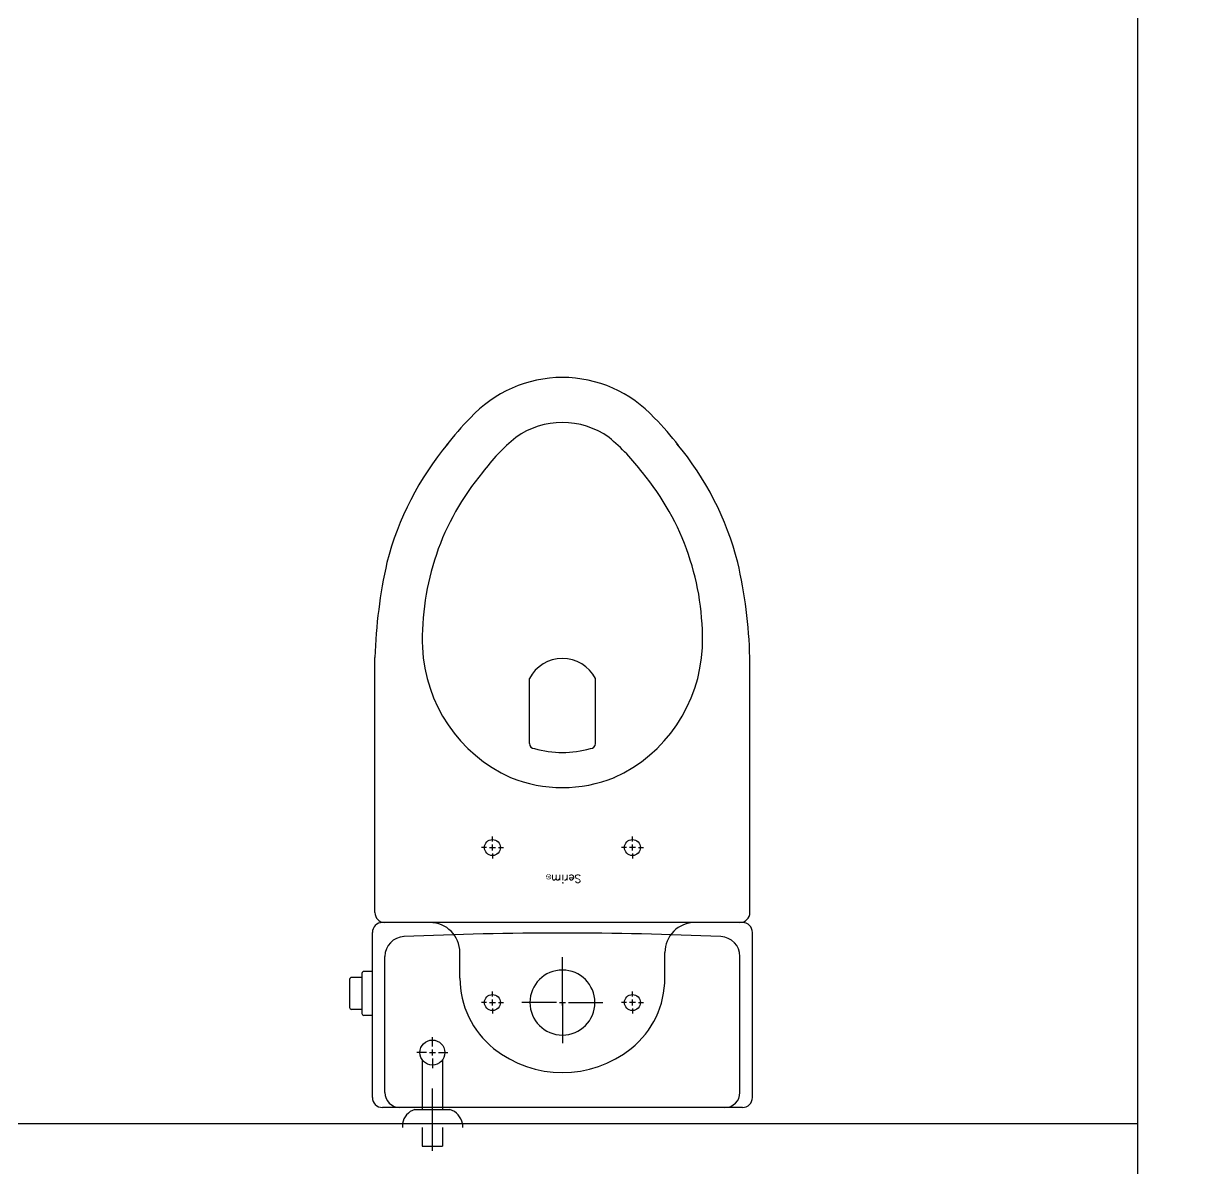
# Model space of a CAD drawing. Header units: millimetres. Extents: x 13515 to 183937, y -33900 to -660.
# Drawn here: x 118614.43 to 118632.77, y -19353.07 to -19335.15 of the extents above; entities that cross this region are included whole.
import ezdxf

# ---------------------------------------------------------------- set-up
doc = ezdxf.new("R2010")
doc.units = ezdxf.units.MM
doc.header["$LTSCALE"] = 100
doc.header["$MEASUREMENT"] = 0
doc.layers.get('0').update_dxf_attribs({"linetype": 'CONTINUOUS'})
doc.layers.add('ELE9', color=9, linetype='CONTINUOUS')
doc.layers.add('TOI', color=12, linetype='CONTINUOUS')
doc.styles.add('DIM', font='txt.shx', dxfattribs={"height": 30})

# ---------------------------------------------------------------- blocks, each defined once
blk = doc.blocks.new('A$C3F015CE3')
at = {"layer": 'TOI'}
for p, q in [((354.8, 750), (354.8, 768.6)), ((375.3, 768.6), (354.8, 768.6)), ((365, 773.2), (365, 710.9)), ((375.3, 750), (375.3, 768.6)), ((335, 746), (335, 750)), ((395, 746), (395, 750)), ((55, 730), (415, 730)), ((382.6, 732), (347.4, 732)), ((354.8, 683), (354.8, 732)), ((375.3, 683), (375.3, 732)), ((45, 720), (45, 555)), ((57.5, 715), (57.5, 579)), ((412.5, 715), (412.5, 579)), ((425, 720), (425, 555)), ((365, 681), (365, 690.5)), ((365, 681), (365, 690.5)), ((359, 675), (349.5, 675)), ((359, 675), (349.5, 675)), ((368, 675), (362, 675)), ((368, 675), (362, 675)), ((365, 678), (365, 672)), ((365, 678), (365, 672)), ((365, 669), (365, 659.5)), ((365, 669), (365, 659.5)), ((371, 675), (380.5, 675)), ((371, 675), (380.5, 675)), ((235, 631), (235, 665.5)), ((235, 626), (235, 660.5)), ((165, 631), (165, 636)), ((305, 631), (305, 636)), ((425, 637.9), (433.5, 637.9)), ((435.5, 595.9), (435.5, 635.9)), ((159, 625), (154, 625)), ((162, 625), (168, 625)), ((165, 628), (165, 622)), ((171, 625), (176, 625)), ((229, 625), (194.5, 625)), ((238, 625), (232, 625)), ((235, 628), (235, 622)), ((235, 623), (235, 617)), ((241, 625), (275.5, 625)), ((299, 625), (294, 625)), ((308, 625), (302, 625)), ((305, 628), (305, 622)), ((311, 625), (316, 625)), ((435.5, 631.9), (445.8, 631.9)), ((447.8, 601.9), (447.8, 629.9)), ((165, 619), (165, 614)), ((235, 619), (235, 584.5)), ((235, 614), (235, 579.5)), ((305, 619), (305, 614)), ((132.5, 600.6), (132.5, 575)), ((337.5, 600.6), (337.5, 575)), ((435.5, 599.9), (445.8, 599.9)), ((425, 593.9), (433.5, 593.9)), ((52.5, 545), (417.5, 545)), ((55, 545), (415, 545)), ((47.5, 535), (47.5, 280)), ((422.5, 535), (422.5, 280)), ((165, 476), (165, 481)), ((305, 476), (305, 481)), ((159, 470), (154, 470)), ((162, 470), (168, 470)), ((165, 473), (165, 467)), ((171, 470), (176, 470)), ((299, 470), (294, 470)), ((308, 470), (302, 470)), ((305, 473), (305, 467)), ((311, 470), (316, 470)), ((165, 464), (165, 459)), ((305, 464), (305, 459)), ((202, 366), (202, 301)), ((268, 366), (268, 301))]:
    blk.add_line(p, q, dxfattribs=at)
for centre, radius in [((365, 675), 12.5), ((165, 625), 8), ((305, 625), 8), ((165, 470), 8), ((305, 470), 8)]:
    blk.add_circle(centre, radius, dxfattribs=at)
for centre, radius, start, end in [((352.4, 748.9), 17.6, 189.469, 253.5331), ((377.6, 748.9), 17.6, 286.4669, 350.531), ((55, 720), 10, 90, 180), ((72.5, 715), 15, 90, 180), ((397.5, 715), 15, 0, 90), ((415, 720), 10, 0, 90), ((235, 585), 110, 51.3178, 128.6822), ((222.5, 600.6), 90, 128.6822, 180), ((247.5, 600.6), 90, 0, 51.3178), ((235, 625), 32.5, 90, 270), ((235, 625), 32.5, 270, 90), ((433.5, 635.9), 2, 0, 90), ((445.8, 629.9), 2, 0, 90), ((445.8, 601.9), 2, 270, 0), ((433.5, 595.9), 2, 270, 0), ((77.5, 579), 20, 180, 267.4985), ((102.5, 575), 30, 270, 0), ((367.5, 575), 30, 180, 270), ((392.5, 579), 20, 272.5015, 0), ((55, 555), 10, 180, 270), ((233.8, 4155.6), 3600, 267.4985, 270.0199), ((236.3, 4155.6), 3600, 269.9801, 272.5015), ((415, 555), 10, 270, 0), ((57.5, 535), 10, 90, 180), ((412.5, 535), 10, 0, 90), ((244.9, 263.3), 150, 114.336, 177.4508), ((235, 270), 140, 68.2132, 111.7868), ((225.1, 263.3), 150, 2.5492, 65.664), ((207, 366), 5, 90, 180), ((235, 274.4), 100.6, 73.8382, 106.1618), ((263, 366), 5, 0, 90), ((235, 318.2), 37.2, 207.5632, 332.4368), ((547.3, 295.1), 500, 181.7364, 192.7267), ((354.9, 261.3), 260, 178.084, 219.7652), ((115.1, 261.3), 260, 320.2348, 1.916), ((-77.3, 295.1), 500, 347.2733, 358.2636), ((354.9, 261.3), 305, 194.4886, 219.7652), ((115.1, 261.3), 305, 320.2348, 345.5114), ((315.4, 214.5), 200, 216.6852, 230.5715), ((154.6, 214.5), 200, 309.4285, 323.3148), ((315.4, 214.5), 245, 216.6852, 225.2345), ((235, 125), 80, 234.3409, 305.6591), ((154.6, 214.5), 245, 314.7655, 323.3148), ((235, 125), 125, 222.5102, 317.4898)]:
    blk.add_arc(centre, radius, start, end, dxfattribs=at)
at = {"layer": 'TOI', "style": 'DIM'}
for s, height, p in [('S', 8, (216.2, 497.2)), ('erim', 8, (222.7, 497.2)), ('㉿', 4, (246, 497.2))]:
    blk.add_text(s, height=height, dxfattribs=at).set_placement(p)
blk = doc.blocks.new('FGHJ')
at = {"layer": 'ELE9', "ltscale": 0.1}
for points in [[(37030999.1, 67646.3), (37004299.1, 67646.3, 0.414214), (36980799.1, 44146.3), (36980799.1, 24146.3)], [(37030999.1, 67346.3), (37004299.1, 67346.3, 0.414214), (36981099.1, 44146.3), (36981099.1, 24146.3)]]:
    blk.add_lwpolyline(points, format="xyb", dxfattribs=at)
for points in [[(36998724.1, 61571.3), (36998724.1, 57146.3)], [(36997574.1, 57496.3), (36998724.1, 57496.3)]]:
    blk.add_lwpolyline(points, dxfattribs=at)
at = {"layer": 'ELE9', "ltscale": 0.1, "rotation": 180}
blk.add_blockref('A$C3F015CE3', (36998384.1, 58242.3), dxfattribs=at)

msp = doc.modelspace()

# ---------------------------------------------------------------- block references
at = {"xscale": 0.01565102769230769, "yscale": 0.01565102769230769, "zscale": 0.01565102769230769}
msp.add_blockref('FGHJ', (-460436.194, -20252.242), dxfattribs=at)

doc.saveas('drawing.dxf')
